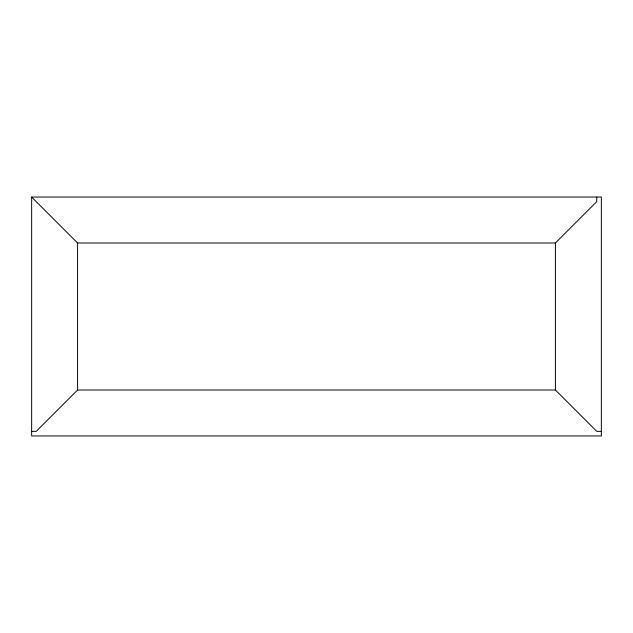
<?xml version="1.0" encoding="UTF-8"?>
<svg xmlns="http://www.w3.org/2000/svg" width="633" height="633" viewBox="0 0 633 633"><rect width="100%" height="100%" fill="white"/><g stroke="black" fill="none" stroke-linecap="round" stroke-linejoin="round"><path stroke-width="0.95" d="M601.35 431.358L596.753 431.358L555.41 390.007L77.59 390.007L36.247 431.358L31.65 431.358M31.65 197.045L601.35 197.045L601.35 435.955L31.65 435.955L31.65 197.045L77.59 242.993L555.41 242.993L596.753 201.642L596.753 197.045M555.41 242.993L555.41 390.007M77.59 242.993L77.59 390.007"/></g></svg>
